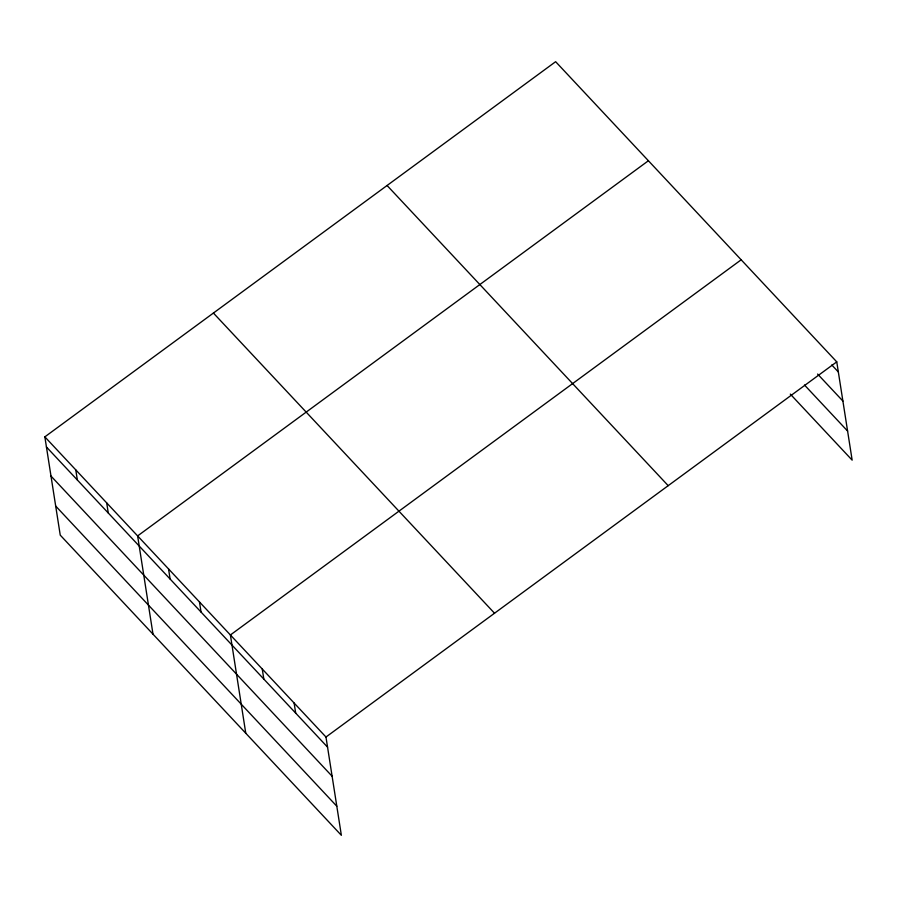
<?xml version="1.0" encoding="UTF-8"?>
<svg xmlns="http://www.w3.org/2000/svg" width="897" height="897" viewBox="0 0 897 897"><rect width="100%" height="100%" fill="white"/><g stroke="black" fill="none" stroke-linecap="round" stroke-linejoin="round"><path stroke-width="1.35" d="M44.85 436.861L325.97 737.031L341.365 835.309L60.245 535.139L44.85 436.861L555.635 61.691L836.755 361.861L852.15 460.139L790.302 394.097M648.408 160.742L137.622 535.924L153.006 634.201M741.18 259.794L230.394 634.975L245.778 733.253M325.97 737.031L836.755 361.861M831.788 364.967L838.347 371.963M817.593 374.049L842.9 401.06M804.486 385.015L847.598 431.042M387.078 185.5L668.198 485.669M213.408 313.053L494.527 613.223M46.431 446.975L327.562 747.145M50.994 476.072L332.114 776.241M55.681 506.054L336.812 806.224M294.115 703.013L295.696 713.126M262.249 668.994L263.83 679.107M199.47 601.954L201.051 612.068M168.546 568.945L170.127 579.047M106.698 502.903L108.279 513.017M75.774 469.882L77.355 479.996"/></g></svg>
